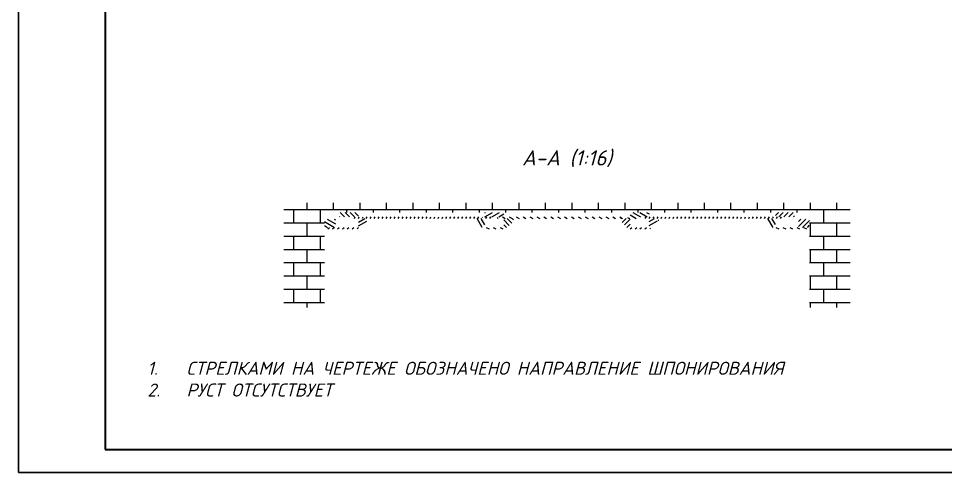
# Paper-space layout 'потолок кессонированный' of a CAD drawing. Header units: millimetres. Extents: x -27 to 1273, y -1179 to -896.
# Drawn here: x -26.8 to 186.5, y -1179 to -1074.7 of the extents above; entities that cross this region are included whole.
import ezdxf

# ---------------------------------------------------------------- set-up
doc = ezdxf.new("R2010")
doc.units = ezdxf.units.MM
doc.layers.add('MD_Аннотация', color=1, linetype='Continuous', lineweight=9)
doc.layers.add('MD_Штриховка', color=5, linetype='Continuous', lineweight=9)
doc.layers.add('служебный слой НАДПИСИ', color=4, linetype='Continuous')
doc.layers.add('служебный слой ШТАМП', color=4, linetype='Continuous')
doc.styles.add('ЕСКД', font='isocpeur.ttf', dxfattribs={"oblique": 15})

psp = doc.layouts.new('потолок кессонированный')

# ---------------------------------------------------------------- hatches: boundary and pattern name
at = {"layer": 'MD_Штриховка'}
h = psp.add_hatch(dxfattribs=at)
h.set_pattern_fill('AR-B816', color=256, scale=0.015, style=0)
h.paths.add_polyline_path([(34.2727, -1117.0692), (34.2727, -1119.2567), (43.6477, -1119.2567), (47.0852, -1119.2567), (51.4602, -1119.2567), (80.5227, -1119.2567), (84.8977, -1119.2567), (113.9602, -1119.2567), (118.3352, -1119.2567), (147.3977, -1119.2567), (151.7727, -1119.2567), (155.2102, -1119.2567), (164.5852, -1119.2567), (164.5852, -1117.0692)], flags=0)
h = psp.add_hatch(dxfattribs=at)
h.set_pattern_fill('AR-B816', color=256, scale=0.015, style=0)
h.paths.add_polyline_path([(164.5852, -1141.1317), (164.5852, -1119.2567), (155.2102, -1119.2567), (155.2102, -1120.8192), (155.2102, -1122.6942), (155.2102, -1123.0692), (155.2102, -1141.1317)], flags=0)
h.paths.add_polyline_path([(34.2727, -1119.2567), (34.2727, -1141.1317), (43.6477, -1141.1317), (43.6477, -1123.0692), (43.6477, -1122.6942), (43.6477, -1120.8192), (43.6477, -1119.2567)], flags=0)
h = psp.add_hatch(dxfattribs=at)
h.set_pattern_fill('ANSI31', color=256, scale=0.25, angle=90, style=0)
h.paths.add_polyline_path([(51.4602, -1120.2567), (51.4602, -1119.2567), (47.0852, -1119.2567), (47.0852, -1120.2567), (49.8977, -1120.2567)], flags=0)
h = psp.add_hatch(dxfattribs=at)
h.set_pattern_fill('ANSI31', color=256, scale=0.25, angle=-15, style=0)
h.paths.add_polyline_path([(80.5227, -1119.2567), (80.5227, -1120.2567), (82.0852, -1120.2567), (83.3352, -1120.2567), (84.8977, -1120.2567), (84.8977, -1119.2567)], flags=0)
h = psp.add_hatch(dxfattribs=at)
h.set_pattern_fill('ANSI31', color=256, scale=0.25, angle=105, style=0)
h.paths.add_polyline_path([(118.3352, -1120.2567), (118.3352, -1119.2567), (113.9602, -1119.2567), (113.9602, -1120.2567), (115.5227, -1120.2567), (116.7727, -1120.2567)], flags=0)
h = psp.add_hatch(dxfattribs=at)
h.set_pattern_fill('ANSI31', color=256, scale=0.25, style=0)
h.paths.add_polyline_path([(147.3977, -1119.2567), (147.3977, -1120.2567), (148.9602, -1120.2567), (151.7727, -1120.2567), (151.7727, -1119.2567)], flags=0)
h = psp.add_hatch(dxfattribs=at)
h.set_pattern_fill('ANSI31', color=256, scale=0.25, angle=105, style=0)
h.paths.add_polyline_path([(43.6477, -1120.8192), (43.6477, -1122.6942), (46.1477, -1122.6942), (46.1477, -1120.8192)], flags=0)
h = psp.add_hatch(dxfattribs=at)
h.set_pattern_fill('ANSI31', color=256, scale=0.25, angle=15, style=0)
h.paths.add_polyline_path([(82.0852, -1120.2567), (80.5227, -1120.2567), (80.0852, -1120.2567), (79.9289, -1120.413), (79.9289, -1120.6317), (80.5227, -1120.6317), (82.0852, -1120.6317)], flags=0)
h.paths.add_polyline_path([(79.4602, -1120.2567), (52.5227, -1120.2567), (52.3664, -1120.413), (52.3664, -1120.6317), (53.6477, -1120.6317), (78.3352, -1120.6317), (79.6164, -1120.6317), (79.6164, -1120.413)], flags=0)
h.paths.add_polyline_path([(51.8977, -1120.2567), (51.4602, -1120.2567), (49.8977, -1120.2567), (49.8977, -1120.6317), (51.4602, -1120.6317), (52.0539, -1120.6317), (52.0539, -1120.413)], flags=0)
h = psp.add_hatch(dxfattribs=at)
h.set_pattern_fill('ANSI31', color=256, scale=0.25, angle=-15, style=0)
edge = h.paths.add_edge_path(flags=0)
edge.add_line((51.4602, -1122.6942), (51.7727, -1122.6942))
edge.add_line((51.7727, -1122.6942), (52.2414, -1122.6942))
edge.add_ellipse((52.6164, -1122.6942), major_axis=(-0.375, 0), ratio=1, start_angle=-90, end_angle=0, ccw=False)
edge.add_line((52.6164, -1122.3192), (52.7102, -1122.3192))
edge.add_line((52.7102, -1122.3192), (52.7102, -1122.1317))
edge.add_ellipse((52.6449, -1121.4446), major_axis=(0.0652, -0.6871), ratio=1, start_angle=0, end_angle=84.60905)
edge.add_line((53.3352, -1121.4442), (53.3352, -1121.0692))
edge.add_line((53.3352, -1121.0692), (53.6477, -1121.0692))
edge.add_line((53.6477, -1121.0692), (53.6477, -1120.6317))
edge.add_line((53.6477, -1120.6317), (52.3664, -1120.6317))
edge.add_line((52.3664, -1120.6317), (52.0539, -1120.6317))
edge.add_line((52.0539, -1120.6317), (51.4602, -1120.6317))
edge.add_line((51.4602, -1120.6317), (51.4602, -1122.6942))
h = psp.add_hatch(dxfattribs=at)
h.set_pattern_fill('ANSI31', color=256, scale=0.25, angle=75, style=0)
edge = h.paths.add_edge_path(flags=0)
edge.add_line((79.7414, -1122.6942), (80.2102, -1122.6942))
edge.add_line((80.2102, -1122.6942), (80.5227, -1122.6942))
edge.add_line((80.5227, -1122.6942), (80.5227, -1120.6317))
edge.add_line((80.5227, -1120.6317), (79.9289, -1120.6317))
edge.add_line((79.9289, -1120.6317), (79.6164, -1120.6317))
edge.add_line((79.6164, -1120.6317), (78.3352, -1120.6317))
edge.add_line((78.3352, -1120.6317), (78.3352, -1121.0692))
edge.add_line((78.3352, -1121.0692), (78.6477, -1121.0692))
edge.add_line((78.6477, -1121.0692), (78.6477, -1121.4442))
edge.add_ellipse((79.3379, -1121.4446), major_axis=(-0.6902, 0.0004), ratio=1, start_angle=0, end_angle=84.60905)
edge.add_line((79.2727, -1122.1317), (79.2727, -1122.3192))
edge.add_line((79.2727, -1122.3192), (79.3664, -1122.3192))
edge.add_ellipse((79.3664, -1122.6942), major_axis=(0, 0.375), ratio=1, start_angle=270, end_angle=360, ccw=False)
h = psp.add_hatch(dxfattribs=at)
h.set_pattern_fill('ANSI31', color=256, scale=0.25, angle=105, style=0)
h.paths.add_polyline_path([(115.5227, -1120.2567), (113.9602, -1120.2567), (113.5227, -1120.2567), (113.3664, -1120.413), (113.3664, -1120.6317), (113.9602, -1120.6317), (115.5227, -1120.6317)], flags=0)
h.paths.add_polyline_path([(112.8977, -1120.2567), (85.9602, -1120.2567), (85.8039, -1120.413), (85.8039, -1120.6317), (87.0852, -1120.6317), (111.7727, -1120.6317), (113.0539, -1120.6317), (113.0539, -1120.413)], flags=0)
h.paths.add_polyline_path([(85.3352, -1120.2567), (84.8977, -1120.2567), (83.3352, -1120.2567), (83.3352, -1120.6317), (84.8977, -1120.6317), (85.4914, -1120.6317), (85.4914, -1120.413)], flags=0)
h = psp.add_hatch(dxfattribs=at)
h.set_pattern_fill('ANSI31', color=256, scale=0.25, angle=90, style=0)
edge = h.paths.add_edge_path(flags=0)
edge.add_line((84.8977, -1122.6942), (85.2102, -1122.6942))
edge.add_line((85.2102, -1122.6942), (85.6789, -1122.6942))
edge.add_ellipse((86.0539, -1122.6942), major_axis=(-0.375, 0), ratio=1, start_angle=-90, end_angle=0, ccw=False)
edge.add_line((86.0539, -1122.3192), (86.1477, -1122.3192))
edge.add_line((86.1477, -1122.3192), (86.1477, -1122.1317))
edge.add_ellipse((86.0824, -1121.4446), major_axis=(0.0652, -0.6871), ratio=1, start_angle=0, end_angle=84.60905)
edge.add_line((86.7727, -1121.4442), (86.7727, -1121.0692))
edge.add_line((86.7727, -1121.0692), (87.0852, -1121.0692))
edge.add_line((87.0852, -1121.0692), (87.0852, -1120.6317))
edge.add_line((87.0852, -1120.6317), (85.8039, -1120.6317))
edge.add_line((85.8039, -1120.6317), (85.4914, -1120.6317))
edge.add_line((85.4914, -1120.6317), (84.8977, -1120.6317))
edge.add_line((84.8977, -1120.6317), (84.8977, -1122.6942))
h = psp.add_hatch(dxfattribs=at)
h.set_pattern_fill('ANSI31', color=256, scale=0.25, style=0)
edge = h.paths.add_edge_path(flags=0)
edge.add_line((113.1789, -1122.6942), (113.6477, -1122.6942))
edge.add_line((113.6477, -1122.6942), (113.9602, -1122.6942))
edge.add_line((113.9602, -1122.6942), (113.9602, -1120.6317))
edge.add_line((113.9602, -1120.6317), (113.3664, -1120.6317))
edge.add_line((113.3664, -1120.6317), (113.0539, -1120.6317))
edge.add_line((113.0539, -1120.6317), (111.7727, -1120.6317))
edge.add_line((111.7727, -1120.6317), (111.7727, -1121.0692))
edge.add_line((111.7727, -1121.0692), (112.0852, -1121.0692))
edge.add_line((112.0852, -1121.0692), (112.0852, -1121.4442))
edge.add_ellipse((112.7754, -1121.4446), major_axis=(-0.6902, 0.0004), ratio=1, start_angle=0, end_angle=84.60905)
edge.add_line((112.7102, -1122.1317), (112.7102, -1122.3192))
edge.add_line((112.7102, -1122.3192), (112.8039, -1122.3192))
edge.add_ellipse((112.8039, -1122.6942), major_axis=(0, 0.375), ratio=1, start_angle=270, end_angle=360, ccw=False)
h = psp.add_hatch(dxfattribs=at)
h.set_pattern_fill('ANSI31', color=256, scale=0.25, angle=15, style=0)
h.paths.add_polyline_path([(148.9602, -1120.2567), (147.3977, -1120.2567), (146.9602, -1120.2567), (146.8039, -1120.413), (146.8039, -1120.6317), (147.3977, -1120.6317), (148.9602, -1120.6317)], flags=0)
h.paths.add_polyline_path([(146.3352, -1120.2567), (119.3977, -1120.2567), (119.2414, -1120.413), (119.2414, -1120.6317), (120.5227, -1120.6317), (145.2102, -1120.6317), (146.4914, -1120.6317), (146.4914, -1120.413)], flags=0)
h.paths.add_polyline_path([(118.7727, -1120.2567), (118.3352, -1120.2567), (116.7727, -1120.2567), (116.7727, -1120.6317), (118.3352, -1120.6317), (118.9289, -1120.6317), (118.9289, -1120.413)], flags=0)
h = psp.add_hatch(dxfattribs=at)
h.set_pattern_fill('ANSI31', color=256, scale=0.25, angle=-15, style=0)
edge = h.paths.add_edge_path(flags=0)
edge.add_line((118.3352, -1122.6942), (118.6477, -1122.6942))
edge.add_line((118.6477, -1122.6942), (119.1164, -1122.6942))
edge.add_ellipse((119.4914, -1122.6942), major_axis=(-0.375, 0), ratio=1, start_angle=270, end_angle=360, ccw=False)
edge.add_line((119.4914, -1122.3192), (119.5852, -1122.3192))
edge.add_line((119.5852, -1122.3192), (119.5852, -1122.1317))
edge.add_ellipse((119.5199, -1121.4446), major_axis=(0.0652, -0.6871), ratio=1, start_angle=0, end_angle=84.60905)
edge.add_line((120.2102, -1121.4442), (120.2102, -1121.0692))
edge.add_line((120.2102, -1121.0692), (120.5227, -1121.0692))
edge.add_line((120.5227, -1121.0692), (120.5227, -1120.6317))
edge.add_line((120.5227, -1120.6317), (119.2414, -1120.6317))
edge.add_line((119.2414, -1120.6317), (118.9289, -1120.6317))
edge.add_line((118.9289, -1120.6317), (118.3352, -1120.6317))
edge.add_line((118.3352, -1120.6317), (118.3352, -1122.6942))
h = psp.add_hatch(dxfattribs=at)
h.set_pattern_fill('ANSI31', color=256, scale=0.25, angle=75, style=0)
edge = h.paths.add_edge_path(flags=0)
edge.add_line((146.6164, -1122.6942), (147.0852, -1122.6942))
edge.add_line((147.0852, -1122.6942), (147.3977, -1122.6942))
edge.add_line((147.3977, -1122.6942), (147.3977, -1120.6317))
edge.add_line((147.3977, -1120.6317), (146.8039, -1120.6317))
edge.add_line((146.8039, -1120.6317), (146.4914, -1120.6317))
edge.add_line((146.4914, -1120.6317), (145.2102, -1120.6317))
edge.add_line((145.2102, -1120.6317), (145.2102, -1121.0692))
edge.add_line((145.2102, -1121.0692), (145.5227, -1121.0692))
edge.add_line((145.5227, -1121.0692), (145.5227, -1121.4442))
edge.add_ellipse((146.2129, -1121.4446), major_axis=(-0.6902, 0.0004), ratio=1, start_angle=0, end_angle=84.60905)
edge.add_line((146.1477, -1122.1317), (146.1477, -1122.3192))
edge.add_line((146.1477, -1122.3192), (146.2414, -1122.3192))
edge.add_ellipse((146.2414, -1122.6942), major_axis=(0, 0.375), ratio=1, start_angle=270, end_angle=360, ccw=False)
h = psp.add_hatch(dxfattribs=at)
h.set_pattern_fill('ANSI31', color=256, scale=0.25, style=0)
h.paths.add_polyline_path([(155.2102, -1122.6942), (155.2102, -1120.8192), (152.7102, -1120.8192), (152.7102, -1122.6942)], flags=0)
h = psp.add_hatch(dxfattribs=at)
h.set_pattern_fill('ANSI31', color=256, scale=0.25, style=0)
h.paths.add_polyline_path([(51.7727, -1123.0692), (51.7727, -1122.6942), (51.4602, -1122.6942), (46.1477, -1122.6942), (43.6477, -1122.6942), (43.6477, -1123.0692)], flags=0)
h = psp.add_hatch(dxfattribs=at)
h.set_pattern_fill('ANSI31', color=256, scale=0.25, angle=105, style=0)
h.paths.add_polyline_path([(80.2102, -1122.6942), (80.2102, -1123.0692), (85.2102, -1123.0692), (85.2102, -1122.6942), (84.8977, -1122.6942), (80.5227, -1122.6942)], flags=0)
h = psp.add_hatch(dxfattribs=at)
h.set_pattern_fill('ANSI31', color=256, scale=0.25, style=0)
h.paths.add_polyline_path([(113.6477, -1122.6942), (113.6477, -1123.0692), (118.6477, -1123.0692), (118.6477, -1122.6942), (118.3352, -1122.6942), (113.9602, -1122.6942)], flags=0)
h = psp.add_hatch(dxfattribs=at)
h.set_pattern_fill('ANSI31', color=256, scale=0.25, angle=105, style=0)
h.paths.add_polyline_path([(147.0852, -1122.6942), (147.0852, -1123.0692), (155.2102, -1123.0692), (155.2102, -1122.6942), (152.7102, -1122.6942), (147.3977, -1122.6942)], flags=0)

# ---------------------------------------------------------------- linework, layer by layer
at = {"layer": 'служебный слой ШТАМП'}
psp.add_lwpolyline([(-26.7933, -1179.0495), (383.1411, -1179.0495), (383.1411, -895.6914), (-26.7933, -895.6914)], close=True, dxfattribs=at)
at = {"layer": 'служебный слой ШТАМП', "lineweight": 35}
psp.add_lwpolyline([(-6.8298, -1173.8086), (377.9002, -1173.8086), (377.9002, -900.9322), (-6.8298, -900.9322)], close=True, dxfattribs=at)

# ---------------------------------------------------------------- texts
at = {"layer": 'MD_Аннотация', "insert": (99.4289, -1108.8192), "char_height": 3.5, "width": 26.670458, "attachment_point": 8, "style": 'ЕСКД'}
psp.add_mtext('A-A (1:16)', dxfattribs=at)
at = {"layer": 'служебный слой НАДПИСИ', "insert": (2.8527, -1153.6023), "char_height": 3, "attachment_point": 1, "style": 'ЕСКД'}
psp.add_mtext_dynamic_manual_height_columns('\\pi-9,l9,t9;1.^IСТРЕЛКАМИ НА ЧЕРТЕЖЕ ОБОЗНАЧЕНО НАПРАВЛЕНИЕ ШПОНИРОВАНИЯ\\P2.^IРУСТ ОТСУТСТВУЕТ', width=179.303841, gutter_width=15, heights=[0], dxfattribs=at)

doc.saveas('drawing.dxf')
